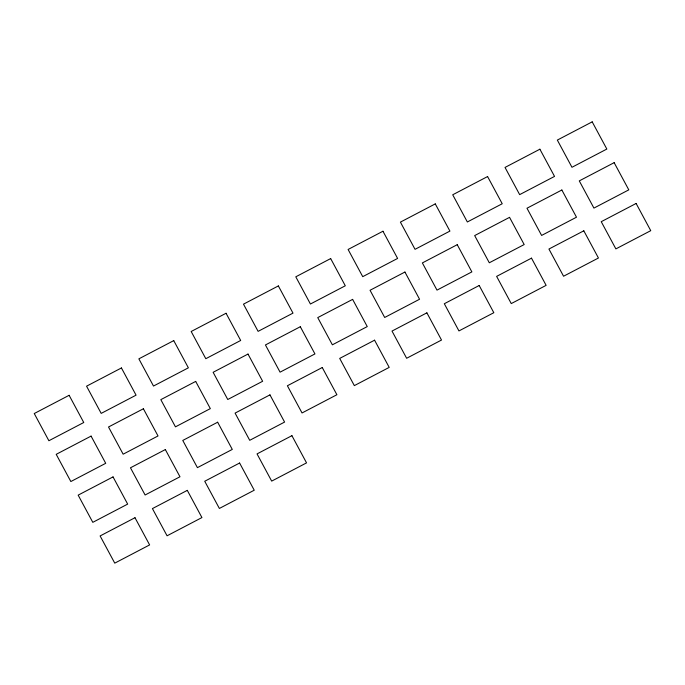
<?xml version="1.0" encoding="UTF-8"?>
<svg xmlns="http://www.w3.org/2000/svg" width="685" height="685" viewBox="0 0 685 685"><rect width="100%" height="100%" fill="white"/><g stroke="black" fill="none" stroke-linecap="round" stroke-linejoin="round"><path stroke-width="1.03" d="M69.125 395.305L34.25 413.534L48.883 440.738L83.758 422.508L69.125 395.305M121.433 367.956L86.558 386.186L101.192 413.389L136.067 395.159L121.433 367.956M173.742 340.616L138.867 358.846L153.5 386.049L188.375 367.819L173.742 340.616M226.05 313.268L191.175 331.497L205.808 358.7L240.683 340.471L226.05 313.268M278.358 285.928L243.483 304.157L258.117 331.36L292.992 313.122L278.358 285.928M330.667 258.579L295.792 276.808L310.425 304.012L345.3 285.782L330.667 258.579M382.966 231.239L348.1 249.468L362.733 276.663L397.608 258.433L382.966 231.239M435.275 203.89L400.408 222.12L415.041 249.323L449.917 231.093L435.275 203.89M487.583 176.55L452.716 194.78L467.35 221.974L502.225 203.745L487.583 176.55M539.891 149.202L505.025 167.431L519.658 194.634L554.533 176.405L539.891 149.202M592.2 121.853L557.333 140.082L571.966 167.286L606.841 149.056L592.2 121.853M91.079 436.105L56.204 454.335L70.846 481.538L105.713 463.308L91.079 436.105M143.388 408.765L108.513 426.995L123.146 454.189L158.021 435.96L143.388 408.765M195.696 381.417L160.821 399.646L175.454 426.849L210.329 408.62L195.696 381.417M248.004 354.068L213.129 372.298L227.762 399.501L262.638 381.271L248.004 354.068M300.313 326.728L265.438 344.957L280.071 372.16L314.946 353.931L300.313 326.728M352.621 299.379L317.746 317.609L332.379 344.812L367.254 326.582L352.621 299.379M404.929 272.039L370.054 290.269L384.687 317.472L419.562 299.242L404.929 272.039M457.237 244.691L422.362 262.92L436.996 290.123L471.871 271.894L457.237 244.691M509.546 217.35L474.671 235.58L489.304 262.783L524.179 244.554L509.546 217.35M561.854 190.002L526.979 208.231L541.612 235.434L576.487 217.205L561.854 190.002M614.154 162.662L579.287 180.891L593.921 208.094L628.796 189.865L614.154 162.662M113.034 476.906L78.159 495.135L92.8 522.338L127.667 504.109L113.034 476.906M165.342 449.565L130.467 467.795L145.109 494.998L179.975 476.769L165.342 449.565M217.65 422.217L182.775 440.446L197.417 467.649L232.283 449.42L217.65 422.217M269.958 394.877L235.083 413.106L249.725 440.309L284.592 422.08L269.958 394.877M322.267 367.528L287.392 385.758L302.034 412.961L336.9 394.731L322.267 367.528M374.575 340.188L339.7 358.418L354.333 385.621L389.208 367.391L374.575 340.188M426.883 312.839L392.008 331.069L406.642 358.272L441.517 340.043L426.883 312.839M479.192 285.499L444.317 303.729L458.95 330.932L493.825 312.702L479.192 285.499M531.5 258.151L496.625 276.38L511.258 303.583L546.133 285.354L531.5 258.151M583.808 230.811L548.933 249.04L563.567 276.235L598.442 258.005L583.808 230.811M636.117 203.462L601.242 221.692L615.875 248.895L650.75 230.665L636.117 203.462M134.988 517.714L100.113 535.944L114.755 563.147L149.621 544.917L134.988 517.714M187.296 490.366L152.421 508.595L167.063 535.798L201.929 517.569L187.296 490.366M239.604 463.026L204.729 481.255L219.371 508.45L254.238 490.22L239.604 463.026M291.913 435.677L257.038 453.907L271.68 481.11L306.546 462.88L291.913 435.677"/></g></svg>
